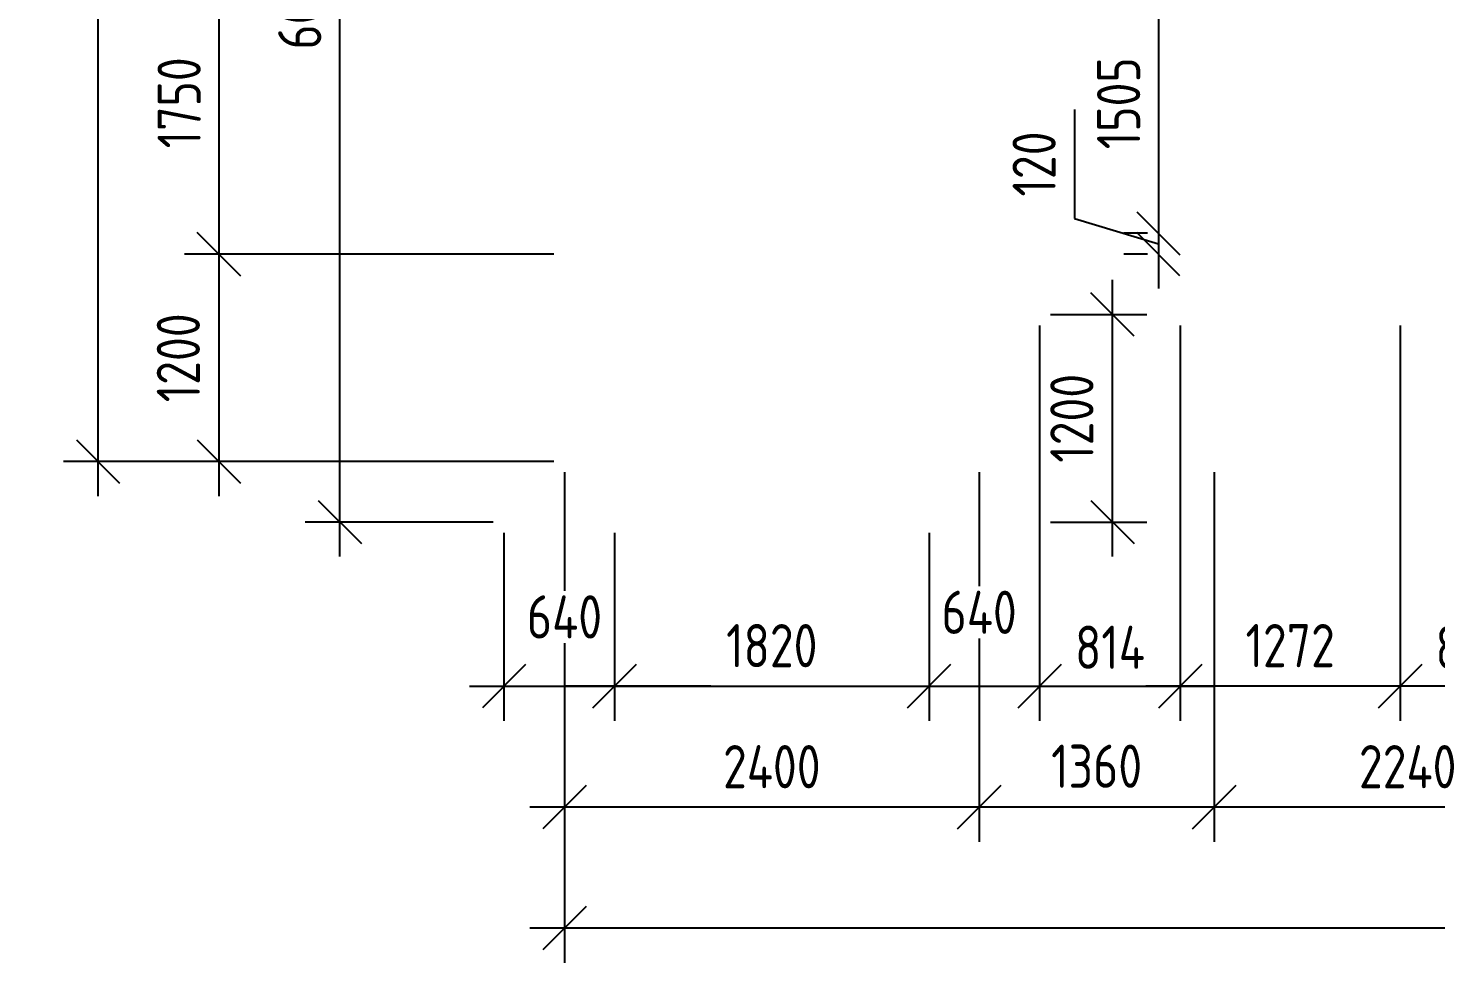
# Model space of a CAD drawing. Header units: millimetres. Extents: x 12894 to 67830, y 12768 to 34464.
# Drawn here: x 12894 to 21041, y 12768 to 18174 of the extents above; entities that cross this region are included whole.
import ezdxf

# ---------------------------------------------------------------- set-up
doc = ezdxf.new("R2010")
doc.units = ezdxf.units.MM
for name, color, linetype, lineweight in [('РАЗМЕРЫ', 152, 'Continuous', 25), ('СПДС_ЛЕСТНИЦЫ', 32, 'Continuous', 30), ('СПДС_РАЗМЕРЫ', 152, 'Continuous', 25)]:
    doc.layers.add(name, color=color, linetype=linetype, lineweight=lineweight)
doc.styles.add('ГОСТ 2.304', font='CS_Gost2304.shx')
doc.dimstyles.new('СПДС', dxfattribs={"dimscale": 100, "dimtxt": 2.5, "dimasz": 2.5, "dimexe": 2, "dimexo": 0.625, "dimgap": 1, "dimtad": 1, "dimdec": 0, "dimtxsty": 'ГОСТ 2.304', "dimblk": 'OBLIQUE', "dimblk1": 'OBLIQUE', "dimblk2": 'OBLIQUE', "dimcen": 2.5, "dimdle": 2, "dimadec": 0, "dimazin": 2, "dimtfac": 0.75, "dimtdec": 4, "dimtmove": 1, "dimatfit": 3, "dimfxl": 1, "dimtfill": 1, "dimtolj": 1, "dimarcsym": 1})

# ---------------------------------------------------------------- blocks, each defined once
blk = doc.blocks.new('_Oblique')
at = {"color": 0, "linetype": 'ByBlock', "lineweight": -2}
blk.add_line((-0.5, -0.5), (0.5, 0.5), dxfattribs=at)
blk = doc.blocks.new('*D237')
at = {"layer": 'Defpoints', "color": 0, "ltscale": 100}
for p in [(15998.1, 30867.7), (13298.1, 15667.7), (15998.1, 15667.7)]:
    blk.add_point(p, dxfattribs=at)
at = {"layer": 'СПДС_РАЗМЕРЫ', "color": 0, "lineweight": -2, "ltscale": 100}
for p, q in [((13298.1, 31067.7), (13298.1, 15467.7)), ((15935.6, 30867.7), (13098.1, 30867.7)), ((15935.6, 15667.7), (13098.1, 15667.7))]:
    blk.add_line(p, q, dxfattribs=at)
at = {"layer": 'СПДС_РАЗМЕРЫ', "color": 0, "lineweight": -2, "ltscale": 100, "xscale": 250, "yscale": 250, "zscale": 250}
for p, rotation in [((13298.1, 30867.7), 90), ((13298.1, 15667.7), 270)]:
    blk.add_blockref('_Oblique', p, dxfattribs=dict(at, rotation=rotation))
at = {"layer": 'СПДС_РАЗМЕРЫ', "color": 0, "lineweight": 25, "ltscale": 100, "insert": (13058.2, 23267.7), "char_height": 250, "attachment_point": 5, "rotation": 90, "style": 'ГОСТ 2.304', "bg_fill": 3, "box_fill_scale": 1.1, "bg_fill_color": 256, "bg_fill_true_color": 13158600, "bg_fill_transparency": 0}
blk.add_mtext('\\A1;15200', dxfattribs=at)
blk = doc.blocks.new('*D238')
at = {"layer": 'Defpoints', "color": 0, "ltscale": 100}
for p in [(15998.1, 16867.7), (13998.1, 15667.7), (15998.1, 15667.7)]:
    blk.add_point(p, dxfattribs=at)
at = {"layer": 'СПДС_РАЗМЕРЫ', "color": 0, "lineweight": -2, "ltscale": 100}
for p, q in [((13998.1, 17067.7), (13998.1, 15467.7)), ((15935.6, 16867.7), (13798.1, 16867.7)), ((15935.6, 15667.7), (13798.1, 15667.7))]:
    blk.add_line(p, q, dxfattribs=at)
at = {"layer": 'СПДС_РАЗМЕРЫ', "color": 0, "lineweight": -2, "ltscale": 100, "xscale": 250, "yscale": 250, "zscale": 250}
for p, rotation in [((13998.1, 16867.7), 90), ((13998.1, 15667.7), 270)]:
    blk.add_blockref('_Oblique', p, dxfattribs=dict(at, rotation=rotation))
at = {"layer": 'СПДС_РАЗМЕРЫ', "color": 0, "lineweight": 25, "ltscale": 100, "insert": (13763.4, 16267.7), "char_height": 250, "attachment_point": 5, "rotation": 90, "style": 'ГОСТ 2.304', "bg_fill": 3, "box_fill_scale": 1.1, "bg_fill_color": 256, "bg_fill_true_color": 13158600, "bg_fill_transparency": 0}
blk.add_mtext('\\A1;1200', dxfattribs=at)
blk = doc.blocks.new('*D239')
at = {"layer": 'Defpoints', "color": 0, "ltscale": 100}
for p in [(15998.1, 18617.7), (13998.1, 16867.7), (15998.1, 16867.7)]:
    blk.add_point(p, dxfattribs=at)
at = {"layer": 'СПДС_РАЗМЕРЫ', "color": 0, "lineweight": -2, "ltscale": 100}
for p, q in [((13998.1, 18817.7), (13998.1, 16667.7)), ((15935.6, 18617.7), (13798.1, 18617.7)), ((15935.6, 16867.7), (13798.1, 16867.7))]:
    blk.add_line(p, q, dxfattribs=at)
at = {"layer": 'СПДС_РАЗМЕРЫ', "color": 0, "lineweight": -2, "ltscale": 100, "xscale": 250, "yscale": 250, "zscale": 250}
for p, rotation in [((13998.1, 18617.7), 90), ((13998.1, 16867.7), 270)]:
    blk.add_blockref('_Oblique', p, dxfattribs=dict(at, rotation=rotation))
at = {"layer": 'СПДС_РАЗМЕРЫ', "color": 0, "lineweight": 25, "ltscale": 100, "insert": (13767.9, 17742.7), "char_height": 250, "attachment_point": 5, "rotation": 90, "style": 'ГОСТ 2.304', "bg_fill": 3, "box_fill_scale": 1.1, "bg_fill_color": 256, "bg_fill_true_color": 13158600, "bg_fill_transparency": 0}
blk.add_mtext('\\A1;1750', dxfattribs=at)
blk = doc.blocks.new('*D241')
at = {"layer": 'Defpoints', "color": 0, "ltscale": 100}
for p in [(15998.1, 15667.7), (27998.1, 15667.7), (15998.1, 12967.7)]:
    blk.add_point(p, dxfattribs=at)
at = {"layer": 'СПДС_РАЗМЕРЫ', "color": 0, "lineweight": -2, "ltscale": 100}
for p, q in [((15998.1, 15605.2), (15998.1, 12767.7)), ((27998.1, 15605.2), (27998.1, 12767.7)), ((28198.1, 12967.7), (15798.1, 12967.7))]:
    blk.add_line(p, q, dxfattribs=at)
at = {"layer": 'СПДС_РАЗМЕРЫ', "color": 0, "lineweight": -2, "ltscale": 100, "xscale": 250, "yscale": 250, "zscale": 250, "rotation": 180}
blk.add_blockref('_Oblique', (15998.1, 12967.7), dxfattribs=at)
at = {"layer": 'СПДС_РАЗМЕРЫ', "color": 0, "lineweight": -2, "ltscale": 100, "xscale": 250, "yscale": 250, "zscale": 250}
blk.add_blockref('_Oblique', (27998.1, 12967.7), dxfattribs=at)
at = {"layer": 'СПДС_РАЗМЕРЫ', "color": 0, "lineweight": 25, "ltscale": 100, "insert": (21998.1, 13202.4), "char_height": 250, "attachment_point": 5, "style": 'ГОСТ 2.304', "bg_fill": 3, "box_fill_scale": 1.1, "bg_fill_color": 256, "bg_fill_true_color": 13158600, "bg_fill_transparency": 0}
blk.add_mtext('\\A1;12000', dxfattribs=at)
blk = doc.blocks.new('*D242')
at = {"layer": 'Defpoints', "color": 0, "ltscale": 100}
for p in [(15998.1, 15667.7), (18398.1, 15667.7), (15998.1, 13667.7)]:
    blk.add_point(p, dxfattribs=at)
at = {"layer": 'СПДС_РАЗМЕРЫ', "color": 0, "lineweight": -2, "ltscale": 100}
for p, q in [((15998.1, 15605.2), (15998.1, 13467.7)), ((18398.1, 15605.2), (18398.1, 13467.7)), ((18598.1, 13667.7), (15798.1, 13667.7))]:
    blk.add_line(p, q, dxfattribs=at)
at = {"layer": 'СПДС_РАЗМЕРЫ', "color": 0, "lineweight": -2, "ltscale": 100, "xscale": 250, "yscale": 250, "zscale": 250, "rotation": 180}
blk.add_blockref('_Oblique', (15998.1, 13667.7), dxfattribs=at)
at = {"layer": 'СПДС_РАЗМЕРЫ', "color": 0, "lineweight": -2, "ltscale": 100, "xscale": 250, "yscale": 250, "zscale": 250}
blk.add_blockref('_Oblique', (18398.1, 13667.7), dxfattribs=at)
at = {"layer": 'СПДС_РАЗМЕРЫ', "color": 0, "lineweight": 25, "ltscale": 100, "insert": (17198.1, 13902.4), "char_height": 250, "attachment_point": 5, "style": 'ГОСТ 2.304', "bg_fill": 3, "box_fill_scale": 1.1, "bg_fill_color": 256, "bg_fill_true_color": 13158600, "bg_fill_transparency": 0}
blk.add_mtext('\\A1;2400', dxfattribs=at)
blk = doc.blocks.new('*D243')
at = {"layer": 'Defpoints', "color": 0, "ltscale": 100}
for p in [(18398.1, 15667.7), (19758.1, 15667.7), (18398.1, 13667.7)]:
    blk.add_point(p, dxfattribs=at)
at = {"layer": 'СПДС_РАЗМЕРЫ', "color": 0, "lineweight": -2, "ltscale": 100}
for p, q in [((18398.1, 15605.2), (18398.1, 13467.7)), ((19758.1, 15605.2), (19758.1, 13467.7)), ((19958.1, 13667.7), (18198.1, 13667.7))]:
    blk.add_line(p, q, dxfattribs=at)
at = {"layer": 'СПДС_РАЗМЕРЫ', "color": 0, "lineweight": -2, "ltscale": 100, "xscale": 250, "yscale": 250, "zscale": 250, "rotation": 180}
blk.add_blockref('_Oblique', (18398.1, 13667.7), dxfattribs=at)
at = {"layer": 'СПДС_РАЗМЕРЫ', "color": 0, "lineweight": -2, "ltscale": 100, "xscale": 250, "yscale": 250, "zscale": 250}
blk.add_blockref('_Oblique', (19758.1, 13667.7), dxfattribs=at)
at = {"layer": 'СПДС_РАЗМЕРЫ', "color": 0, "lineweight": 25, "ltscale": 100, "insert": (19078.1, 13905.1), "char_height": 250, "attachment_point": 5, "style": 'ГОСТ 2.304', "bg_fill": 3, "box_fill_scale": 1.1, "bg_fill_color": 256, "bg_fill_true_color": 13158600, "bg_fill_transparency": 0}
blk.add_mtext('\\A1;1360', dxfattribs=at)
blk = doc.blocks.new('*D244')
at = {"layer": 'Defpoints', "color": 0, "ltscale": 100}
for p in [(19758.1, 15667.7), (21998.1, 15667.7), (19758.1, 13667.7)]:
    blk.add_point(p, dxfattribs=at)
at = {"layer": 'СПДС_РАЗМЕРЫ', "color": 0, "lineweight": -2, "ltscale": 100}
for p, q in [((19758.1, 15605.2), (19758.1, 13467.7)), ((21998.1, 15605.2), (21998.1, 13467.7)), ((22198.1, 13667.7), (19558.1, 13667.7))]:
    blk.add_line(p, q, dxfattribs=at)
at = {"layer": 'СПДС_РАЗМЕРЫ', "color": 0, "lineweight": -2, "ltscale": 100, "xscale": 250, "yscale": 250, "zscale": 250, "rotation": 180}
blk.add_blockref('_Oblique', (19758.1, 13667.7), dxfattribs=at)
at = {"layer": 'СПДС_РАЗМЕРЫ', "color": 0, "lineweight": -2, "ltscale": 100, "xscale": 250, "yscale": 250, "zscale": 250}
blk.add_blockref('_Oblique', (21998.1, 13667.7), dxfattribs=at)
at = {"layer": 'СПДС_РАЗМЕРЫ', "color": 0, "lineweight": 25, "ltscale": 100, "insert": (20878.1, 13902.4), "char_height": 250, "attachment_point": 5, "style": 'ГОСТ 2.304', "bg_fill": 3, "box_fill_scale": 1.1, "bg_fill_color": 256, "bg_fill_true_color": 13158600, "bg_fill_transparency": 0}
blk.add_mtext('\\A1;2240', dxfattribs=at)
blk = doc.blocks.new('*D247')
at = {"layer": 'Defpoints', "color": 0, "ltscale": 100}
for p in [(16288.1, 15317.7), (18108.1, 15317.7), (18108.1, 14367.7)]:
    blk.add_point(p, dxfattribs=at)
at = {"layer": 'СПДС_РАЗМЕРЫ', "color": 0, "lineweight": -2, "ltscale": 100}
for p, q in [((16288.1, 15255.2), (16288.1, 14167.7)), ((18108.1, 15255.2), (18108.1, 14167.7)), ((16088.1, 14367.7), (18308.1, 14367.7))]:
    blk.add_line(p, q, dxfattribs=at)
at = {"layer": 'СПДС_РАЗМЕРЫ', "color": 0, "lineweight": -2, "ltscale": 100, "xscale": 250, "yscale": 250, "zscale": 250, "rotation": 180}
blk.add_blockref('_Oblique', (16288.1, 14367.7), dxfattribs=at)
at = {"layer": 'СПДС_РАЗМЕРЫ', "color": 0, "lineweight": -2, "ltscale": 100, "xscale": 250, "yscale": 250, "zscale": 250}
blk.add_blockref('_Oblique', (18108.1, 14367.7), dxfattribs=at)
at = {"layer": 'СПДС_РАЗМЕРЫ', "color": 0, "ltscale": 100, "insert": (17198.1, 14602.4), "char_height": 250, "attachment_point": 5, "style": 'ГОСТ 2.304', "bg_fill": 3, "box_fill_scale": 1.1, "bg_fill_color": 256, "bg_fill_true_color": 13158600, "bg_fill_transparency": 0}
blk.add_mtext('\\A1;1820', dxfattribs=at)
blk = doc.blocks.new('*D248')
at = {"layer": 'Defpoints', "color": 0, "ltscale": 100}
for p in [(15648.1, 15317.7), (16288.1, 15317.7), (16288.1, 14367.7)]:
    blk.add_point(p, dxfattribs=at)
at = {"layer": 'СПДС_РАЗМЕРЫ', "color": 0, "lineweight": -2, "ltscale": 100}
for p, q in [((15648.1, 15255.2), (15648.1, 14167.7)), ((16288.1, 15255.2), (16288.1, 14167.7)), ((15448.1, 14367.7), (16488.1, 14367.7))]:
    blk.add_line(p, q, dxfattribs=at)
at = {"layer": 'СПДС_РАЗМЕРЫ', "color": 0, "lineweight": -2, "ltscale": 100, "xscale": 250, "yscale": 250, "zscale": 250, "rotation": 180}
blk.add_blockref('_Oblique', (15648.1, 14367.7), dxfattribs=at)
at = {"layer": 'СПДС_РАЗМЕРЫ', "color": 0, "lineweight": -2, "ltscale": 100, "xscale": 250, "yscale": 250, "zscale": 250}
blk.add_blockref('_Oblique', (16288.1, 14367.7), dxfattribs=at)
at = {"layer": 'СПДС_РАЗМЕРЫ', "color": 0, "ltscale": 100, "insert": (15998.1, 14768.7), "char_height": 250, "attachment_point": 5, "style": 'ГОСТ 2.304', "bg_fill": 3, "box_fill_scale": 1.1, "bg_fill_color": 256, "bg_fill_true_color": 13158600, "bg_fill_transparency": 0}
blk.add_mtext('\\A1;640', dxfattribs=at)
blk = doc.blocks.new('*D249')
at = {"layer": 'Defpoints', "color": 0, "ltscale": 100}
for p in [(18108.1, 15317.7), (18748.1, 15317.7), (18748.1, 14367.7)]:
    blk.add_point(p, dxfattribs=at)
at = {"layer": 'СПДС_РАЗМЕРЫ', "color": 0, "lineweight": -2, "ltscale": 100}
for p, q in [((18108.1, 15255.2), (18108.1, 14167.7)), ((18748.1, 15255.2), (18748.1, 14167.7)), ((17908.1, 14367.7), (18948.1, 14367.7))]:
    blk.add_line(p, q, dxfattribs=at)
at = {"layer": 'СПДС_РАЗМЕРЫ', "color": 0, "lineweight": -2, "ltscale": 100, "xscale": 250, "yscale": 250, "zscale": 250, "rotation": 180}
blk.add_blockref('_Oblique', (18108.1, 14367.7), dxfattribs=at)
at = {"layer": 'СПДС_РАЗМЕРЫ', "color": 0, "lineweight": -2, "ltscale": 100, "xscale": 250, "yscale": 250, "zscale": 250}
blk.add_blockref('_Oblique', (18748.1, 14367.7), dxfattribs=at)
at = {"layer": 'СПДС_РАЗМЕРЫ', "color": 0, "ltscale": 100, "insert": (18398.1, 14795.4), "char_height": 250, "attachment_point": 5, "style": 'ГОСТ 2.304', "bg_fill": 3, "box_fill_scale": 1.1, "bg_fill_color": 256, "bg_fill_true_color": 13158600, "bg_fill_transparency": 0}
blk.add_mtext('\\A1;640', dxfattribs=at)
blk = doc.blocks.new('*D253')
at = {"layer": 'Defpoints', "color": 0, "ltscale": 100}
for p in [(14698.1, 21357.7), (15648.1, 21357.7), (15648.1, 15317.7)]:
    blk.add_point(p, dxfattribs=at)
at = {"layer": 'СПДС_РАЗМЕРЫ', "color": 0, "lineweight": -2, "ltscale": 100}
for p, q in [((14698.1, 15117.7), (14698.1, 21557.7)), ((15585.6, 21357.7), (14498.1, 21357.7)), ((15585.6, 15317.7), (14498.1, 15317.7))]:
    blk.add_line(p, q, dxfattribs=at)
at = {"layer": 'СПДС_РАЗМЕРЫ', "color": 0, "lineweight": -2, "ltscale": 100, "xscale": 250, "yscale": 250, "zscale": 250}
for p, rotation in [((14698.1, 21357.7), 90), ((14698.1, 15317.7), 270)]:
    blk.add_blockref('_Oblique', p, dxfattribs=dict(at, rotation=rotation))
at = {"layer": 'СПДС_РАЗМЕРЫ', "color": 0, "ltscale": 100, "insert": (14465.9, 18337.7), "char_height": 250, "attachment_point": 5, "rotation": 90, "style": 'ГОСТ 2.304', "bg_fill": 3, "box_fill_scale": 1.1, "bg_fill_color": 256, "bg_fill_true_color": 13158600, "bg_fill_transparency": 0}
blk.add_mtext('\\A1;6040', dxfattribs=at)
blk = doc.blocks.new('*D285')
at = {"layer": 'Defpoints', "color": 0, "ltscale": 100}
for p in [(18748.1, 16517.7), (19169.4, 16517.7), (18748.1, 15317.7)]:
    blk.add_point(p, dxfattribs=at)
at = {"layer": 'СПДС_РАЗМЕРЫ', "color": 0, "lineweight": -2, "ltscale": 100}
for p, q in [((19169.4, 15117.7), (19169.4, 16717.7)), ((18810.6, 16517.7), (19369.4, 16517.7)), ((18810.6, 15317.7), (19369.4, 15317.7))]:
    blk.add_line(p, q, dxfattribs=at)
at = {"layer": 'СПДС_РАЗМЕРЫ', "color": 0, "lineweight": -2, "ltscale": 100, "xscale": 250, "yscale": 250, "zscale": 250}
for p, rotation in [((19169.4, 16517.7), 90), ((19169.4, 15317.7), 270)]:
    blk.add_blockref('_Oblique', p, dxfattribs=dict(at, rotation=rotation))
at = {"layer": 'СПДС_РАЗМЕРЫ', "color": 0, "ltscale": 100, "insert": (18934.7, 15917.7), "char_height": 250, "attachment_point": 5, "rotation": 90, "style": 'ГОСТ 2.304', "bg_fill": 3, "box_fill_scale": 1.1, "bg_fill_color": 256, "bg_fill_true_color": 13158600, "bg_fill_transparency": 0}
blk.add_mtext('\\A1;1200', dxfattribs=at)
blk = doc.blocks.new('*D286')
at = {"layer": 'Defpoints', "color": 0, "ltscale": 100}
for p in [(20834.1, 16517.7), (21648.1, 16517.7), (20834.1, 14368.1)]:
    blk.add_point(p, dxfattribs=at)
at = {"layer": 'СПДС_РАЗМЕРЫ', "color": 0, "lineweight": -2, "ltscale": 100}
for p, q in [((20834.1, 16455.2), (20834.1, 14168.1)), ((21648.1, 16455.2), (21648.1, 14168.1)), ((21848.1, 14368.1), (20634.1, 14368.1))]:
    blk.add_line(p, q, dxfattribs=at)
at = {"layer": 'СПДС_РАЗМЕРЫ', "color": 0, "lineweight": -2, "ltscale": 100, "xscale": 250, "yscale": 250, "zscale": 250, "rotation": 180}
blk.add_blockref('_Oblique', (20834.1, 14368.1), dxfattribs=at)
at = {"layer": 'СПДС_РАЗМЕРЫ', "color": 0, "lineweight": -2, "ltscale": 100, "xscale": 250, "yscale": 250, "zscale": 250}
blk.add_blockref('_Oblique', (21648.1, 14368.1), dxfattribs=at)
at = {"layer": 'СПДС_РАЗМЕРЫ', "color": 0, "ltscale": 100, "insert": (21241.1, 14593.1), "char_height": 250, "attachment_point": 5, "style": 'ГОСТ 2.304', "bg_fill": 3, "box_fill_scale": 1.1, "bg_fill_color": 256, "bg_fill_true_color": 13158600, "bg_fill_transparency": 0}
blk.add_mtext('\\A1;814', dxfattribs=at)
blk = doc.blocks.new('*D287')
at = {"layer": 'Defpoints', "color": 0, "ltscale": 100}
for p in [(19562.1, 16517.7), (20834.1, 16517.7), (19562.1, 14368.1)]:
    blk.add_point(p, dxfattribs=at)
at = {"layer": 'СПДС_РАЗМЕРЫ', "color": 0, "lineweight": -2, "ltscale": 100}
for p, q in [((19562.1, 16455.2), (19562.1, 14168.1)), ((20834.1, 16455.2), (20834.1, 14168.1)), ((21034.1, 14368.1), (19362.1, 14368.1))]:
    blk.add_line(p, q, dxfattribs=at)
at = {"layer": 'СПДС_РАЗМЕРЫ', "color": 0, "lineweight": -2, "ltscale": 100, "xscale": 250, "yscale": 250, "zscale": 250, "rotation": 180}
blk.add_blockref('_Oblique', (19562.1, 14368.1), dxfattribs=at)
at = {"layer": 'СПДС_РАЗМЕРЫ', "color": 0, "lineweight": -2, "ltscale": 100, "xscale": 250, "yscale": 250, "zscale": 250}
blk.add_blockref('_Oblique', (20834.1, 14368.1), dxfattribs=at)
at = {"layer": 'СПДС_РАЗМЕРЫ', "color": 0, "ltscale": 100, "insert": (20198.1, 14602.8), "char_height": 250, "attachment_point": 5, "style": 'ГОСТ 2.304', "bg_fill": 3, "box_fill_scale": 1.1, "bg_fill_color": 256, "bg_fill_true_color": 13158600, "bg_fill_transparency": 0}
blk.add_mtext('\\A1;1272', dxfattribs=at)
blk = doc.blocks.new('*D288')
at = {"layer": 'Defpoints', "color": 0, "ltscale": 100}
for p in [(18748.1, 16517.7), (19562.1, 16517.7), (19562.1, 14368.1)]:
    blk.add_point(p, dxfattribs=at)
at = {"layer": 'СПДС_РАЗМЕРЫ', "color": 0, "lineweight": -2, "ltscale": 100}
for p, q in [((18748.1, 16455.2), (18748.1, 14168.1)), ((19562.1, 16455.2), (19562.1, 14168.1)), ((18548.1, 14368.1), (19762.1, 14368.1))]:
    blk.add_line(p, q, dxfattribs=at)
at = {"layer": 'СПДС_РАЗМЕРЫ', "color": 0, "lineweight": -2, "ltscale": 100, "xscale": 250, "yscale": 250, "zscale": 250, "rotation": 180}
blk.add_blockref('_Oblique', (18748.1, 14368.1), dxfattribs=at)
at = {"layer": 'СПДС_РАЗМЕРЫ', "color": 0, "lineweight": -2, "ltscale": 100, "xscale": 250, "yscale": 250, "zscale": 250}
blk.add_blockref('_Oblique', (19562.1, 14368.1), dxfattribs=at)
at = {"layer": 'СПДС_РАЗМЕРЫ', "color": 0, "ltscale": 100, "insert": (19155.1, 14593.1), "char_height": 250, "attachment_point": 5, "style": 'ГОСТ 2.304', "bg_fill": 3, "box_fill_scale": 1.1, "bg_fill_color": 256, "bg_fill_true_color": 13158600, "bg_fill_transparency": 0}
blk.add_mtext('\\A1;814', dxfattribs=at)
blk = doc.blocks.new('*D322')
at = {"layer": 'Defpoints', "color": 0, "ltscale": 100}
for p in [(19435.3, 18492.7), (19435.3, 16987.7), (19435.3, 16987.7)]:
    blk.add_point(p, dxfattribs=at)
at = {"layer": 'РАЗМЕРЫ', "color": 0, "lineweight": -2, "ltscale": 100}
for p, q in [((19435.3, 18692.7), (19435.3, 16787.7)), ((19372.8, 18492.7), (19235.3, 18492.7)), ((19372.8, 16987.7), (19235.3, 16987.7))]:
    blk.add_line(p, q, dxfattribs=at)
at = {"layer": 'РАЗМЕРЫ', "color": 0, "lineweight": -2, "ltscale": 100, "xscale": 250, "yscale": 250, "zscale": 250}
for p, rotation in [((19435.3, 18492.7), 90), ((19435.3, 16987.7), 270)]:
    blk.add_blockref('_Oblique', p, dxfattribs=dict(at, rotation=rotation))
at = {"layer": 'РАЗМЕРЫ', "color": 0, "ltscale": 100, "insert": (19205.2, 17740.2), "char_height": 250, "attachment_point": 5, "rotation": 90, "style": 'ГОСТ 2.304', "bg_fill": 3, "box_fill_scale": 1.1, "bg_fill_color": 256, "bg_fill_true_color": 13158600, "bg_fill_transparency": 0}
blk.add_mtext('\\A1;1505', dxfattribs=at)
blk = doc.blocks.new('*D323')
at = {"layer": 'Defpoints', "color": 0, "ltscale": 100}
for p in [(19435.3, 16987.7), (19435.3, 16867.7), (19435.3, 16867.7)]:
    blk.add_point(p, dxfattribs=at)
at = {"layer": 'РАЗМЕРЫ', "color": 0, "lineweight": -2, "ltscale": 100}
for p, q in [((18950.7, 17704.4), (18950.7, 17073.1)), ((19435.3, 17187.7), (19435.3, 16667.7)), ((18950.7, 17073.1), (19435.3, 16927.7)), ((19372.8, 16987.7), (19235.3, 16987.7)), ((19372.8, 16867.7), (19235.3, 16867.7))]:
    blk.add_line(p, q, dxfattribs=at)
at = {"layer": 'РАЗМЕРЫ', "color": 0, "lineweight": -2, "ltscale": 100, "xscale": 250, "yscale": 250, "zscale": 250}
for p, rotation in [((19435.3, 16987.7), 270), ((19435.3, 16867.7), 90)]:
    blk.add_blockref('_Oblique', p, dxfattribs=dict(at, rotation=rotation))
at = {"layer": 'РАЗМЕРЫ', "color": 0, "ltscale": 100, "insert": (18716, 17388.7), "char_height": 250, "attachment_point": 5, "rotation": 90, "style": 'ГОСТ 2.304', "bg_fill": 3, "box_fill_scale": 1.1, "bg_fill_color": 256, "bg_fill_true_color": 13158600, "bg_fill_transparency": 0}
blk.add_mtext('\\A1;120', dxfattribs=at)

msp = doc.modelspace()

# ---------------------------------------------------------------- dimensions: what is measured, and where the dimension line sits
at = {"layer": 'РАЗМЕРЫ', "ltscale": 100}
dim = msp.add_linear_dim(base=(19435.3, 16987.7), p1=(19435.3, 18492.7), p2=(19435.3, 16987.7), angle=90, dimstyle='СПДС', dxfattribs=at)
dim.commit()
dim.dimension.update_dxf_attribs({"geometry": '*D322', "text_midpoint": (19205.2, 17740.2)})
at = {"layer": 'СПДС_РАЗМЕРЫ', "lineweight": 25, "ltscale": 100}
dim = msp.add_linear_dim(base=(13298.1, 15667.7), p1=(15998.1, 30867.7), p2=(15998.1, 15667.7), angle=270, dimstyle='СПДС', dxfattribs=at)
dim.commit()
dim.dimension.update_dxf_attribs({"geometry": '*D237', "text_midpoint": (13058.2, 23267.7)})

# ---------------------------------------------------------------- next in the draw order: dimensions: what is measured, and where the dimension line sits
dim = msp.add_linear_dim(base=(13998.1, 15667.7), p1=(15998.1, 16867.7), p2=(15998.1, 15667.7), angle=270, dimstyle='СПДС', dxfattribs=at)
dim.commit()
dim.dimension.update_dxf_attribs({"geometry": '*D238', "text_midpoint": (13763.4, 16267.7)})

# ---------------------------------------------------------------- next in the draw order: dimensions: what is measured, and where the dimension line sits
dim = msp.add_linear_dim(base=(13998.1, 16867.7), p1=(15998.1, 18617.7), p2=(15998.1, 16867.7), angle=270, dimstyle='СПДС', dxfattribs=at)
dim.commit()
dim.dimension.update_dxf_attribs({"geometry": '*D239', "text_midpoint": (13767.9, 17742.7)})
dim = msp.add_linear_dim(base=(15998.1, 12967.7), p1=(27998.1, 15667.7), p2=(15998.1, 15667.7), dimstyle='СПДС', dxfattribs=at)
dim.commit()
dim.dimension.update_dxf_attribs({"geometry": '*D241', "text_midpoint": (21998.1, 13202.4)})

# ---------------------------------------------------------------- next in the draw order: dimensions: what is measured, and where the dimension line sits
dim = msp.add_linear_dim(base=(15998.1, 13667.7), p1=(18398.1, 15667.7), p2=(15998.1, 15667.7), dimstyle='СПДС', dxfattribs=at)
dim.commit()
dim.dimension.update_dxf_attribs({"geometry": '*D242', "text_midpoint": (17198.1, 13902.4)})

# ---------------------------------------------------------------- next in the draw order: linework, layer by layer
at = {"layer": 'СПДС_ЛЕСТНИЦЫ', "ltscale": 100}
msp.add_line((15998.1, 14367.7), (16845.3, 14367.7), dxfattribs=at)

# ---------------------------------------------------------------- next in the draw order: dimensions: what is measured, and where the dimension line sits
at = {"layer": 'СПДС_РАЗМЕРЫ', "lineweight": 25, "ltscale": 100}
dim = msp.add_linear_dim(base=(18398.1, 13667.7), p1=(19758.1, 15667.7), p2=(18398.1, 15667.7), dimstyle='СПДС', dxfattribs=at)
dim.commit()
dim.dimension.update_dxf_attribs({"geometry": '*D243', "text_midpoint": (19078.1, 13905.1)})

# ---------------------------------------------------------------- next in the draw order: dimensions: what is measured, and where the dimension line sits
dim = msp.add_linear_dim(base=(19758.1, 13667.7), p1=(21998.1, 15667.7), p2=(19758.1, 15667.7), dimstyle='СПДС', dxfattribs=at)
dim.commit()
dim.dimension.update_dxf_attribs({"geometry": '*D244', "text_midpoint": (20878.1, 13902.4)})
at = {"layer": 'СПДС_РАЗМЕРЫ', "ltscale": 100}
dim = msp.add_linear_dim(base=(18108.1, 14367.7), p1=(16288.1, 15317.7), p2=(18108.1, 15317.7), dimstyle='СПДС', dxfattribs=at)
dim.commit()
dim.dimension.update_dxf_attribs({"geometry": '*D247', "text_midpoint": (17198.1, 14602.4)})

# ---------------------------------------------------------------- next in the draw order: dimensions: what is measured, and where the dimension line sits
dim = msp.add_linear_dim(base=(20834.1, 14368.1), p1=(21648.1, 16517.7), p2=(20834.1, 16517.7), dimstyle='СПДС', dxfattribs=at)
dim.commit()
dim.dimension.update_dxf_attribs({"geometry": '*D286', "text_midpoint": (21241.1, 14593.1)})
for base, p1, p2, picture, middle in [((16288.1, 14367.7), (15648.1, 15317.7), (16288.1, 15317.7), '*D248', (15998.1, 14536.5)), ((18748.1, 14367.7), (18108.1, 15317.7), (18748.1, 15317.7), '*D249', (18398.1, 14563.2))]:
    dim = msp.add_linear_dim(base=base, p1=p1, p2=p2, dimstyle='СПДС', dxfattribs=at)
    dim.commit()
    dim.dimension.update_dxf_attribs({"geometry": picture, "text_midpoint": middle, "dimtype": 160})

# ---------------------------------------------------------------- next in the draw order: dimensions: what is measured, and where the dimension line sits
for base, p1, p2, picture, middle in [((14698.1, 21357.7), (15648.1, 15317.7), (15648.1, 21357.7), '*D253', (14465.9, 18337.7)), ((19169.4, 16517.7), (18748.1, 15317.7), (18748.1, 16517.7), '*D285', (18934.7, 15917.7))]:
    dim = msp.add_linear_dim(base=base, p1=p1, p2=p2, angle=90, dimstyle='СПДС', dxfattribs=at)
    dim.commit()
    dim.dimension.update_dxf_attribs({"geometry": picture, "text_midpoint": middle})

# ---------------------------------------------------------------- next in the draw order: dimensions: what is measured, and where the dimension line sits
at = {"layer": 'РАЗМЕРЫ', "ltscale": 100}
dim = msp.add_linear_dim(base=(19435.3, 16867.7), p1=(19435.3, 16987.7), p2=(19435.3, 16867.7), angle=90, dimstyle='СПДС', dxfattribs=at)
dim.commit()
dim.dimension.update_dxf_attribs({"geometry": '*D323', "text_midpoint": (18716, 17173.1)})
at = {"layer": 'СПДС_РАЗМЕРЫ', "ltscale": 100}
dim = msp.add_linear_dim(base=(19562.1, 14368.1), p1=(20834.1, 16517.7), p2=(19562.1, 16517.7), dimstyle='СПДС', dxfattribs=at)
dim.commit()
dim.dimension.update_dxf_attribs({"geometry": '*D287', "text_midpoint": (20198.1, 14602.8)})

# ---------------------------------------------------------------- next in the draw order: dimensions: what is measured, and where the dimension line sits
dim = msp.add_linear_dim(base=(19562.1, 14368.1), p1=(18748.1, 16517.7), p2=(19562.1, 16517.7), dimstyle='СПДС', dxfattribs=at)
dim.commit()
dim.dimension.update_dxf_attribs({"geometry": '*D288', "text_midpoint": (19155.1, 14593.1)})

doc.saveas('drawing.dxf')
